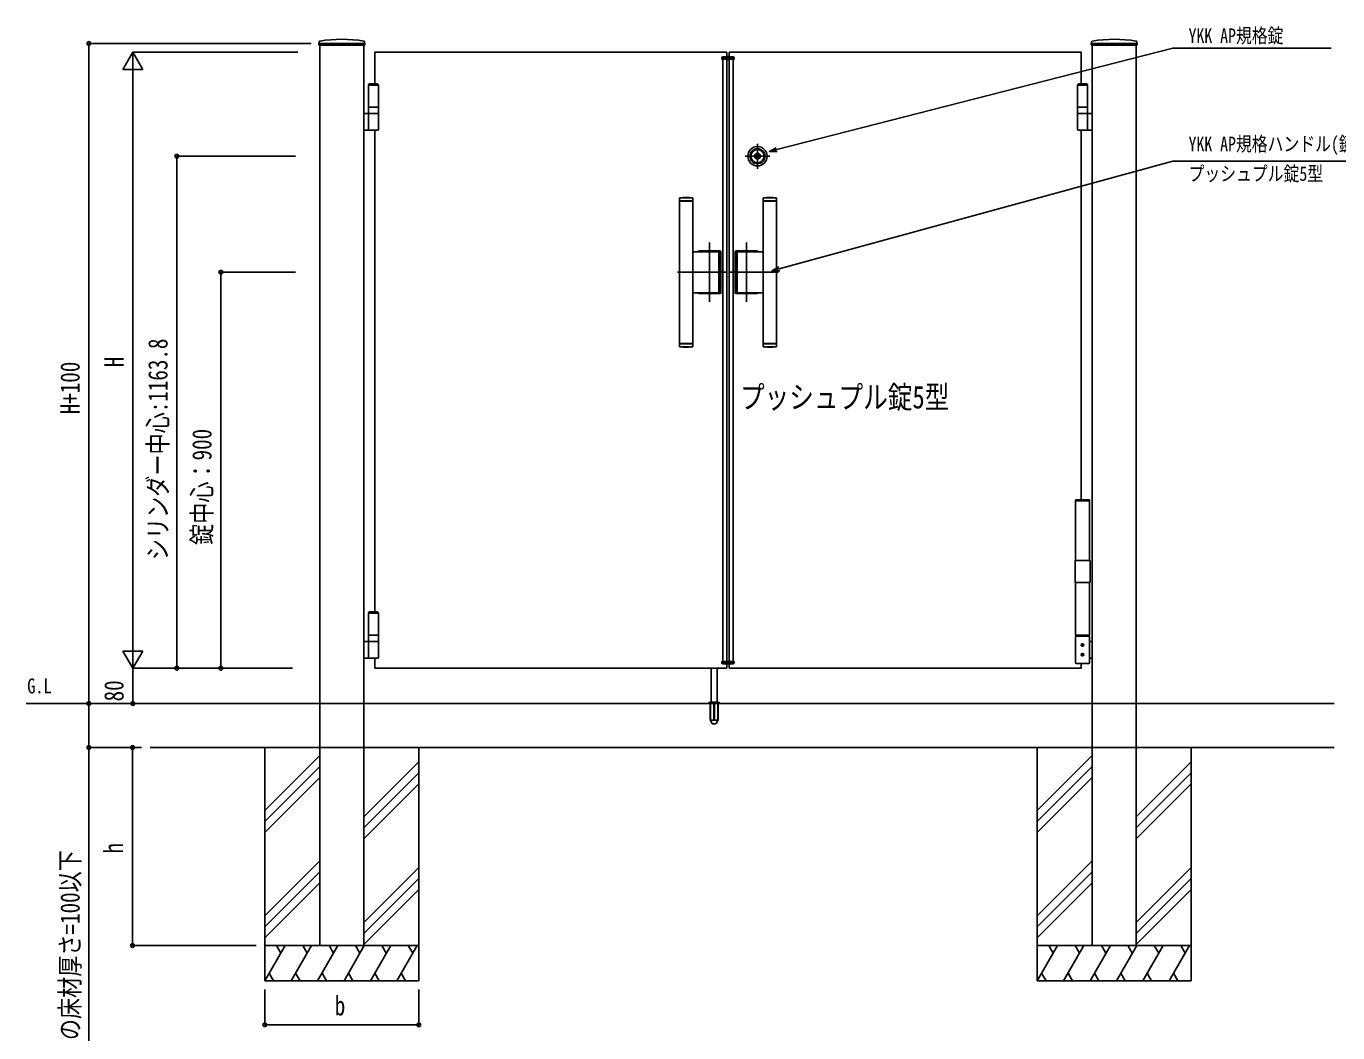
# Model space of a CAD drawing. Units: millimetres, scale not verified. Extents: x -4205 to 4205, y -2970 to 2970.
# Drawn here: x -1600 to 1381, y -976 to 1312 of the extents above; entities that cross this region are included whole.
import ezdxf
from ezdxf.enums import TextEntityAlignment as Align

# ---------------------------------------------------------------- set-up
doc = ezdxf.new("R2010")
doc.units = ezdxf.units.MM
doc.header["$LTSCALE"] = 10
for name, color, linetype in [('0-2_USER1', 3, 'Continuous'), ('0-3_YKK_12', 2, 'Continuous'), ('0-5_YKK_A1', 4, 'Continuous'), ('0-6_YKK_D', 6, 'Continuous')]:
    doc.layers.add(name, color=color, linetype=linetype)
doc.styles.add('ＭＳ ゴシック', font='')
doc.styles.get('ＭＳ ゴシック').set_extended_font_data('MS Gothic')

msp = doc.modelspace()

# ---------------------------------------------------------------- linework, layer by layer
at = {"layer": '0-3_YKK_12'}
for p, q in [((-4.98, 1234.33), (-4.98, 1244.33)), ((62.02, 1044.4), (62.02, 987.86)), ((90.29, 1016.13), (33.75, 1016.13)), ((-46.98, 684.94), (-46.98, 819.72)), ((37.02, 684.94), (37.02, 819.72)), ((-120.01, 752.33), (-7.98, 752.33)), ((110.05, 752.33), (-1.98, 752.33))]:
    msp.add_line(p, q, dxfattribs=at)
at = {"layer": '0-5_YKK_A1'}
for p, q in [((-934.73, 1276.02), (-935.08, 1269.36)), ((-934.58, 1268.83), (-831.38, 1268.83)), ((-932.98, 1272.33), (-932.98, 1268.83)), ((-932.98, -227.67), (-932.98, 1268.83)), ((-832.98, -227.67), (-832.98, 1268.83)), ((-831.23, 1276.02), (-830.88, 1269.36)), ((-7.98, 1241.83), (-7.98, 1252.33)), ((-1.98, 1241.83), (-1.98, 1252.33)), ((821.27, 1276.02), (820.92, 1269.36)), ((821.42, 1268.83), (924.62, 1268.83)), ((823.02, -227.67), (823.02, 1268.83)), ((923.02, 1272.33), (923.02, 1268.83)), ((923.02, -227.67), (923.02, 1268.83)), ((924.77, 1276.02), (925.12, 1269.36)), ((-18.88, 1236.83), (-18.67, 1240.88)), ((-18.88, 1236.83), (8.92, 1236.83)), ((7.71, 1241.83), (-17.67, 1241.83)), ((-16.98, 1238.83), (7.02, 1238.83)), ((-16.98, 1238.83), (-16.98, 1236.83)), ((-16.98, 1236.83), (-16.98, -132.17)), ((-7.98, 1236.83), (-7.98, -132.17)), ((-1.98, 1236.83), (-1.98, -132.17)), ((7.02, 1238.83), (7.02, 1236.83)), ((7.02, 1236.83), (7.02, -132.17)), ((8.92, 1236.83), (8.71, 1240.88)), ((-820.48, 1180.33), (-822.48, 1178.33)), ((-822.48, 1178.33), (-799.48, 1178.33)), ((-822.48, 1177.33), (-799.48, 1177.33)), ((-820.48, 1180.33), (-801.48, 1180.33)), ((-801.48, 1180.33), (-799.48, 1178.33)), ((791.52, 1180.33), (789.52, 1178.33)), ((812.52, 1178.33), (789.52, 1178.33)), ((812.52, 1177.33), (789.52, 1177.33)), ((810.52, 1180.33), (791.52, 1180.33)), ((810.52, 1180.33), (812.52, 1178.33)), ((-799.48, 1113.33), (-832.98, 1113.33)), ((-822.48, 1127.33), (-799.48, 1127.33)), ((-822.48, 1076.83), (-822.48, 1111.83)), ((-799.48, 1076.83), (-799.48, 1111.83)), ((812.52, 1127.33), (789.52, 1127.33)), ((789.52, 1113.33), (823.02, 1113.33)), ((789.52, 1076.83), (789.52, 1111.83)), ((812.52, 1076.83), (812.52, 1111.83)), ((-832.98, 1075.33), (-800.98, 1075.33)), ((-807.98, 1075.33), (-807.98, -19.67)), ((823.02, 1075.33), (791.02, 1075.33)), ((798.02, 1075.33), (798.02, 235.33)), ((57.86, 1015.19), (57.86, 1017.07)), ((58.16, 1017.37), (58.81, 1017.37)), ((58.16, 1014.89), (58.81, 1014.89)), ((58.92, 1017.41), (59.11, 1017.53)), ((58.92, 1014.85), (59.11, 1014.72)), ((59.11, 1017.53), (60.17, 1017.53)), ((59.11, 1014.72), (60.17, 1014.72)), ((60.17, 1017.53), (60.33, 1016.96)), ((60.17, 1014.72), (60.27, 1015.09)), ((60.42, 1015.09), (60.27, 1015.09)), ((60.52, 1016.81), (60.71, 1016.81)), ((60.98, 1016), (60.7, 1015.28)), ((60.98, 1017.16), (60.9, 1016.94)), ((60.98, 1017.16), (62.13, 1017.16)), ((61.12, 1016.09), (61.35, 1016.09)), ((61.5, 1015.97), (61.61, 1015.34)), ((63.06, 1015.09), (61.91, 1015.09)), ((62.54, 1016.29), (62.43, 1016.92)), ((62.92, 1016.17), (62.69, 1016.17)), ((63.06, 1016.26), (63.34, 1016.98)), ((63.06, 1015.09), (63.14, 1015.32)), ((63.52, 1015.45), (63.33, 1015.45)), ((63.62, 1017.16), (63.77, 1017.16)), ((63.86, 1014.72), (63.71, 1015.3)), ((63.86, 1017.53), (63.77, 1017.16)), ((64.93, 1017.53), (63.86, 1017.53)), ((64.93, 1014.72), (63.86, 1014.72)), ((65.12, 1017.41), (64.93, 1017.53)), ((65.12, 1014.85), (64.93, 1014.72)), ((65.88, 1017.37), (65.23, 1017.37)), ((65.88, 1014.89), (65.23, 1014.89)), ((66.18, 1015.19), (66.18, 1017.07)), ((-114.98, 921.33), (-114.48, 921.83)), ((-84.98, 921.33), (-114.98, 921.33)), ((-114.98, 914.83), (-114.98, 921.33)), ((-84.98, 914.83), (-114.98, 914.83)), ((-114.98, 590.83), (-114.98, 913.83)), ((-114.98, 913.83), (-84.98, 913.83)), ((-113.98, 913.83), (-113.98, 914.83)), ((-85.98, 913.83), (-85.98, 914.83)), ((-84.98, 914.83), (-84.98, 921.33)), ((-84.98, 918.61), (-84.98, 917.61)), ((-84.98, 590.83), (-84.98, 913.83)), ((75.02, 921.33), (105.02, 921.33)), ((75.02, 914.83), (75.02, 921.33)), ((75.02, 918.61), (75.02, 917.61)), ((75.02, 914.83), (105.02, 914.83)), ((75.02, 590.83), (75.02, 913.83)), ((105.02, 913.83), (75.02, 913.83)), ((76.02, 913.83), (76.02, 914.83)), ((104.02, 913.83), (104.02, 914.83)), ((105.02, 921.33), (104.52, 921.83)), ((105.02, 914.83), (105.02, 921.33)), ((105.02, 590.83), (105.02, 913.83)), ((-27.63, 798.83), (-84.98, 798.83)), ((-23.48, 800.83), (-70.48, 800.83)), ((-23.98, 800.33), (-69.98, 800.33)), ((-25.63, 707.83), (-25.63, 796.83)), ((-21.98, 706.33), (-21.98, 798.33)), ((-21.48, 705.83), (-21.48, 798.83)), ((11.52, 705.83), (11.52, 798.83)), ((12.02, 706.33), (12.02, 798.33)), ((13.52, 800.83), (60.52, 800.83)), ((14.02, 800.33), (60.02, 800.33)), ((15.67, 707.83), (15.67, 796.83)), ((17.67, 798.83), (75.02, 798.83)), ((-27.63, 705.83), (-84.98, 705.83)), ((-23.48, 703.83), (-70.48, 703.83)), ((-23.98, 704.33), (-69.98, 704.33)), ((13.52, 703.83), (60.52, 703.83)), ((14.02, 704.33), (60.02, 704.33)), ((17.67, 705.83), (75.02, 705.83)), ((-114.98, 590.83), (-84.98, 590.83)), ((-84.98, 589.83), (-114.98, 589.83)), ((-114.98, 589.83), (-114.98, 583.33)), ((-84.98, 583.33), (-114.98, 583.33)), ((-114.98, 583.33), (-114.48, 582.83)), ((-113.98, 590.83), (-113.98, 589.83)), ((-85.98, 590.83), (-85.98, 589.83)), ((-84.98, 589.83), (-84.98, 583.33)), ((-84.98, 586.05), (-84.98, 587.05)), ((105.02, 590.83), (75.02, 590.83)), ((75.02, 589.83), (105.02, 589.83)), ((75.02, 589.83), (75.02, 583.33)), ((75.02, 586.05), (75.02, 587.05)), ((75.02, 583.33), (105.02, 583.33)), ((76.02, 590.83), (76.02, 589.83)), ((104.02, 590.83), (104.02, 589.83)), ((105.02, 583.33), (104.52, 582.83)), ((105.02, 589.83), (105.02, 583.33)), ((785.02, 233.33), (817.02, 233.33)), ((785.02, 97.33), (785.02, 233.33)), ((785.27, 233.33), (785.27, 234.33)), ((786.27, 235.33), (815.77, 235.33)), ((816.77, 233.33), (816.77, 234.33)), ((817.02, 97.33), (817.02, 233.33)), ((818.02, 97.33), (784.02, 97.33)), ((784.02, 97.33), (784.02, 47.33)), ((818.02, 97.33), (818.02, 47.33)), ((818.02, 47.33), (784.02, 47.33)), ((817.02, -72.67), (817.02, 47.33)), ((-820.48, -19.67), (-822.48, -21.67)), ((-822.48, -21.67), (-799.48, -21.67)), ((-822.48, -22.67), (-799.48, -22.67)), ((-820.48, -19.67), (-801.48, -19.67)), ((-801.48, -19.67), (-799.48, -21.67)), ((-799.48, -86.67), (-832.98, -86.67)), ((-822.48, -72.67), (-799.48, -72.67)), ((-822.48, -123.17), (-822.48, -88.17)), ((-799.48, -123.17), (-799.48, -88.17)), ((785.02, -76.17), (785.02, -135.17)), ((786.02, -72.67), (786.02, -74.67)), ((816.02, -74.67), (786.02, -74.67)), ((815.52, -74.67), (786.52, -74.67)), ((816.02, -72.67), (816.02, -74.67)), ((817.02, -76.17), (817.02, -135.17)), ((817.17, -86.67), (823.02, -86.67)), ((801.02, -96.4), (799.52, -95.54)), ((801.02, -118.4), (799.52, -117.54)), ((802.52, -93.8), (801.02, -92.94)), ((801.02, -96.4), (802.52, -95.54)), ((802.52, -115.8), (801.02, -114.94)), ((801.02, -118.4), (802.52, -117.54)), ((802.52, -95.54), (802.52, -93.8)), ((802.52, -117.54), (802.52, -115.8)), ((-832.98, -124.67), (-800.98, -124.67)), ((-807.98, -124.67), (-807.98, -147.67)), ((-7.98, -147.67), (-807.98, -147.67)), ((-42.98, -224.67), (-42.98, -147.17)), ((-29.98, -224.67), (-29.98, -147.17)), ((-18.88, -132.17), (8.92, -132.17)), ((-18.88, -132.17), (-18.67, -136.22)), ((7.71, -137.17), (-17.67, -137.17)), ((-16.98, -134.17), (-16.98, -132.17)), ((-16.98, -134.17), (7.02, -134.17)), ((-7.98, -137.17), (-7.98, -147.67)), ((-1.98, -137.17), (-1.98, -147.67)), ((-1.98, -147.67), (798.02, -147.67)), ((7.02, -134.17), (7.02, -132.17)), ((8.92, -132.17), (8.71, -136.22)), ((786.52, -136.67), (815.52, -136.67)), ((798.02, -136.67), (798.02, -147.67)), ((823.02, -124.67), (817.17, -124.67)), ((1373.02, -227.67), (-1600.45, -227.67)), ((-932.98, -227.67), (-932.98, -777.67)), ((-832.98, -227.67), (-832.98, -777.67)), ((-49.48, -226.83), (-49.48, -227.67)), ((-49.48, -227.67), (-23.48, -227.67)), ((-49.19, -226.13), (-23.77, -226.13)), ((-45.48, -224.67), (-48.82, -225.89)), ((-45.73, -227.67), (-45.73, -264.7)), ((-45.48, -224.67), (-27.48, -224.67)), ((-45.17, -227.67), (-45.17, -265.67)), ((-37.48, -227.67), (-37.48, -265.67)), ((-35.48, -227.67), (-35.48, -265.67)), ((-27.79, -227.67), (-27.79, -265.67)), ((-27.48, -224.67), (-24.14, -225.89)), ((-27.23, -227.67), (-27.23, -264.7)), ((-23.48, -226.83), (-23.48, -227.67)), ((823.02, -227.67), (823.02, -777.67)), ((923.02, -227.67), (923.02, -777.67)), ((-45.73, -264.7), (-40.84, -273.17)), ((-45.17, -265.67), (-37.48, -265.67)), ((-37.48, -264.7), (-35.48, -264.7)), ((-35.48, -265.67), (-27.79, -265.67)), ((-27.23, -264.7), (-32.12, -273.17)), ((-39.97, -273.67), (-32.99, -273.67)), ((1373.02, -327.67), (-1318.71, -327.67)), ((-1057.98, -327.67), (-1057.98, -857.67)), ((-707.98, -327.67), (-707.98, -857.67)), ((698.02, -327.67), (698.02, -857.67)), ((1048.02, -327.67), (1048.02, -857.67)), ((-932.98, -345.46), (-1057.98, -470.46)), ((823.02, -345.46), (698.02, -470.46)), ((-932.98, -370.46), (-1057.98, -495.46)), ((-707.98, -360.46), (-832.98, -485.46)), ((-707.98, -385.46), (-832.98, -510.46)), ((823.02, -370.46), (698.02, -495.46)), ((1048.02, -360.46), (923.02, -485.46)), ((1048.02, -385.46), (923.02, -510.46)), ((-932.98, -395.46), (-1057.98, -520.46)), ((-707.98, -410.46), (-832.98, -535.46)), ((823.02, -395.46), (698.02, -520.46)), ((1048.02, -410.46), (923.02, -535.46)), ((-932.98, -585.46), (-1057.98, -710.46)), ((823.02, -585.46), (698.02, -710.46)), ((-932.98, -610.46), (-1057.98, -735.46)), ((-707.98, -600.46), (-832.98, -725.46)), ((-707.98, -625.46), (-832.98, -750.46)), ((823.02, -610.46), (698.02, -735.46)), ((1048.02, -600.46), (923.02, -725.46)), ((1048.02, -625.46), (923.02, -750.46)), ((-932.98, -635.46), (-1057.98, -760.46)), ((-707.98, -650.46), (-832.98, -775.46)), ((823.02, -635.46), (698.02, -760.46)), ((1048.02, -650.46), (923.02, -775.46)), ((-1057.98, -777.67), (-707.98, -777.67)), ((-1011.79, -777.67), (-1057.98, -857.67)), ((-1031.79, -777.67), (-1021.79, -794.99)), ((-951.79, -777.67), (-997.98, -857.67)), ((-971.79, -777.67), (-961.79, -794.99)), ((-891.79, -777.67), (-937.98, -857.67)), ((-932.98, -777.67), (-832.98, -777.67)), ((-911.79, -777.67), (-901.79, -794.99)), ((-831.79, -777.67), (-877.98, -857.67)), ((-851.79, -777.67), (-841.79, -794.99)), ((-771.79, -777.67), (-817.98, -857.67)), ((-791.79, -777.67), (-781.79, -794.99)), ((-711.79, -777.67), (-757.98, -857.67)), ((-731.79, -777.67), (-721.79, -794.99)), ((698.02, -777.67), (1048.02, -777.67)), ((744.21, -777.67), (698.02, -857.67)), ((724.21, -777.67), (734.21, -794.99)), ((804.21, -777.67), (758.02, -857.67)), ((784.21, -777.67), (794.21, -794.99)), ((864.21, -777.67), (818.02, -857.67)), ((823.02, -777.67), (923.02, -777.67)), ((844.21, -777.67), (854.21, -794.99)), ((924.21, -777.67), (878.02, -857.67)), ((904.21, -777.67), (914.21, -794.99)), ((984.21, -777.67), (938.02, -857.67)), ((964.21, -777.67), (974.21, -794.99)), ((1044.21, -777.67), (998.02, -857.67)), ((1024.21, -777.67), (1034.21, -794.99)), ((-1057.98, -857.67), (-707.98, -857.67)), ((-1047.98, -840.35), (-1037.98, -857.67)), ((-987.98, -840.35), (-977.98, -857.67)), ((-927.98, -840.35), (-917.98, -857.67)), ((-867.98, -840.35), (-857.98, -857.67)), ((-807.98, -840.35), (-797.98, -857.67)), ((-747.98, -840.35), (-737.98, -857.67)), ((698.02, -857.67), (1048.02, -857.67)), ((708.02, -840.35), (718.02, -857.67)), ((768.02, -840.35), (778.02, -857.67)), ((828.02, -840.35), (838.02, -857.67)), ((888.02, -840.35), (898.02, -857.67)), ((948.02, -840.35), (958.02, -857.67)), ((1008.02, -840.35), (1018.02, -857.67))]:
    msp.add_line(p, q, dxfattribs=at)
for points in [[(-932.98, 1272.33), (-832.98, 1272.33), (-832.98, 1268.83)], [(-7.98, 1252.33), (-807.98, 1252.33), (-807.98, 1180.33)], [(-1.98, 1252.33), (798.02, 1252.33), (798.02, 1180.33)], [(923.02, 1272.33), (823.02, 1272.33), (823.02, 1268.83)], [(-822.48, 1113.33), (-822.48, 1127.33), (-822.48, 1178.33)], [(-799.48, 1113.33), (-799.48, 1127.33), (-799.48, 1178.33)], [(789.52, 1113.33), (789.52, 1127.33), (789.52, 1178.33)], [(812.52, 1113.33), (812.52, 1127.33), (812.52, 1178.33)], [(-114.48, 921.83), (-85.48, 921.83), (-84.98, 921.33)], [(104.52, 921.83), (75.52, 921.83), (75.02, 921.33)], [(-114.48, 582.83), (-85.48, 582.83), (-84.98, 583.33)], [(104.52, 582.83), (75.52, 582.83), (75.02, 583.33)], [(817.02, -72.67), (785.02, -72.67), (785.02, 47.33)], [(-822.48, -86.67), (-822.48, -72.67), (-822.48, -21.67)], [(-799.48, -86.67), (-799.48, -72.67), (-799.48, -21.67)], [(799.52, -95.54), (799.52, -93.8), (801.02, -92.94)], [(799.52, -117.54), (799.52, -115.8), (801.02, -114.94)]]:
    msp.add_lwpolyline(points, dxfattribs=at)
for centre, radius in [((62.02, 1016.13), 22), ((62.02, 1016.13), 17), ((62.02, 1016.13), 15), ((62.02, 1016.13), 6.35), ((62.02, 1016.13), 5.6), ((62.02, 1016.13), 4.3), ((801.02, -94.67), 3), ((801.02, -116.67), 3), ((801.02, -94.67), 2.46), ((801.02, -116.67), 2.46)]:
    msp.add_circle(centre, radius, dxfattribs=at)
for centre, radius, start, end in [((-934.58, 1269.33), 0.5, 177, 270), ((-932.73, 1275.91), 2, 99.00123, 177), ((-882.98, 961.83), 320, 80.99877, 99.00123), ((-833.23, 1275.91), 2, 3, 80.99877), ((-831.38, 1269.33), 0.5, 270, 3), ((821.42, 1269.33), 0.5, 177, 270), ((823.27, 1275.91), 2, 99.00123, 177), ((873.02, 961.83), 320, 80.99877, 99.00123), ((922.77, 1275.91), 2, 3, 80.99877), ((924.62, 1269.33), 0.5, 270, 3), ((-17.67, 1240.83), 1, 90, 177), ((7.71, 1240.83), 1, 3, 90), ((-820.98, 1111.83), 1.5, 90, 180), ((-800.98, 1111.83), 1.5, 360, 90), ((791.02, 1111.83), 1.5, 90, 180), ((811.02, 1111.83), 1.5, 0, 90), ((-820.98, 1076.83), 1.5, 180, 270), ((-800.98, 1076.83), 1.5, 270, 360), ((791.02, 1076.83), 1.5, 180, 270), ((811.02, 1076.83), 1.5, 270, 0), ((58.16, 1017.07), 0.3, 90, 180), ((58.16, 1015.19), 0.3, 180, 270), ((58.81, 1017.57), 0.2, 270, 305), ((58.81, 1014.69), 0.2, 55, 90), ((60.52, 1017.01), 0.2, 195, 270), ((60.42, 1015.39), 0.3, 270, 338), ((60.71, 1017.01), 0.2, 270, 340), ((61.12, 1015.94), 0.15, 90, 158), ((61.35, 1015.94), 0.15, 10, 90), ((61.91, 1015.39), 0.3, 190, 270), ((62.13, 1016.86), 0.3, 10, 90), ((62.69, 1016.32), 0.15, 190, 270), ((62.92, 1016.32), 0.15, 270, 338), ((63.33, 1015.25), 0.2, 90, 160), ((63.62, 1016.86), 0.3, 90, 158), ((63.52, 1015.25), 0.2, 15, 90), ((65.23, 1017.57), 0.2, 235, 270), ((65.23, 1014.69), 0.2, 90, 125), ((65.88, 1017.07), 0.3, 0, 90), ((65.88, 1015.19), 0.3, 270, 0), ((-99.98, 739.83), 182.5, 85.75781, 94.24219), ((90.02, 739.83), 182.5, 85.75781, 94.24219), ((-70.48, 798.83), 2, 90, 180), ((-69.98, 798.33), 2, 90, 165.52249), ((-27.63, 796.83), 2, 0, 90), ((-23.98, 798.33), 2, 0, 90), ((-23.48, 798.83), 2, 0, 90), ((13.52, 798.83), 2, 90, 180), ((14.02, 798.33), 2, 90, 180), ((17.67, 796.83), 2, 90, 180), ((60.02, 798.33), 2, 14.47751, 90), ((60.52, 798.83), 2, 0, 90), ((-70.48, 705.83), 2, 180, 181.52315), ((-70.48, 705.83), 2, 180, 270), ((-69.98, 706.33), 2, 194.47751, 270), ((-27.63, 707.83), 2, 270, 0), ((-23.98, 706.33), 2, 270, 0), ((-23.48, 705.83), 2, 270, 0), ((13.52, 705.83), 2, 180, 270), ((14.02, 706.33), 2, 180, 270), ((17.67, 707.83), 2, 180, 270), ((60.02, 706.33), 2, 270, 345.52249), ((60.52, 705.83), 2, 270, 0), ((60.52, 705.83), 2, 358.47685, 0), ((-99.98, 764.83), 182.5, 265.75781, 274.24219), ((90.02, 764.83), 182.5, 265.75781, 274.24219), ((786.27, 234.33), 1, 90, 180), ((815.77, 234.33), 1, 0, 90), ((-820.98, -88.17), 1.5, 90, 180), ((-800.98, -88.17), 1.5, 360, 90), ((786.52, -76.17), 1.5, 90, 180), ((815.52, -76.17), 1.5, 0, 90), ((-820.98, -123.17), 1.5, 180, 270), ((-800.98, -123.17), 1.5, 270, 360), ((-17.67, -136.17), 1, 183, 270), ((7.71, -136.17), 1, 270, 357), ((786.52, -135.17), 1.5, 180, 270), ((815.52, -135.17), 1.5, 270, 0), ((-48.48, -226.83), 1, 110, 180), ((-24.48, -226.83), 1, 0, 70), ((-39.97, -272.67), 1, 210, 270), ((-32.99, -272.67), 1, 270, 330)]:
    msp.add_arc(centre, radius, start, end, dxfattribs=at)
at = {"layer": '0-6_YKK_D'}
for p, q in [((-952.98, 1272.33), (-1458.83, 1272.33)), ((-1457.83, 1272.33), (-1457.83, -227.67)), ((-1358, 1252.33), (-1380.5, 1213.36)), ((-982.98, 1252.33), (-1359, 1252.33)), ((-1358, 1252.33), (-1335.5, 1213.36)), ((-1358, 1252.33), (-1358, 1174.39)), ((-1380.5, 1213.36), (-1335.5, 1213.36)), ((-1358, 1207.33), (-1358, -102.67)), ((-988.06, 1016.13), (-1259, 1016.13)), ((-1258, 1016.13), (-1258, -147.67)), ((-988.06, 752.33), (-1159, 752.33)), ((-1158, 752.33), (-1158, -147.67)), ((-1358, -147.67), (-1358, -69.73)), ((-1358, -147.67), (-1380.5, -108.7)), ((-1335.5, -108.7), (-1380.5, -108.7)), ((-1358, -147.67), (-1335.5, -108.7)), ((-995.47, -147.67), (-1359, -147.67)), ((-995.47, -147.67), (-1359, -147.67)), ((-1358, -147.67), (-1358, -227.67)), ((-995.47, -147.67), (-1259, -147.67)), ((-995.47, -147.67), (-1159, -147.67)), ((-1082.62, -227.67), (-1458.83, -227.67)), ((-1402.16, -227.67), (-1458.83, -227.67)), ((-1252.98, -227.67), (-1359, -227.67)), ((-1338.71, -327.67), (-1458.83, -327.67)), ((-1359, -777.66), (-1359, -327.67)), ((-1077.97, -777.66), (-1360, -777.66)), ((-1058, -877.67), (-1058, -958.67)), ((-708, -877.67), (-708, -958.67)), ((-1058, -957.67), (-708, -957.67))]:
    msp.add_line(p, q, dxfattribs=at)
for points in [[(89.28, 1026.96), (105.75, 1031.18), (1006.02, 1261.88), (1366.31, 1261.88)], [(106.88, 1026.77), (89.28, 1026.96), (104.62, 1035.6)], [(95.02, 755.57), (111.42, 760.06), (1006.02, 1004.77), (1654.75, 1004.77)], [(112.62, 755.66), (95.02, 755.57), (110.22, 764.45)], [(-1457.83, -227.67), (-1457.83, -327.67), (-1457.83, -1480.67)]]:
    msp.add_lwpolyline(points, dxfattribs=at)
for centre in [(-1457.83, 1272.33), (-1258, 1016.13), (-1158, 752.33), (-1258, -147.67), (-1158, -147.67), (-1457.83, -227.67), (-1457.83, -227.67), (-1358, -227.67), (-1457.83, -327.67), (-1359, -327.67), (-1359, -777.66), (-1058, -957.67), (-708, -957.67)]:
    msp.add_circle(centre, 4.25, dxfattribs=at)

# ---------------------------------------------------------------- texts
at = {"layer": '0-2_USER1', "style": 'ＭＳ ゴシック', "width": 0.8}
for s, height, p in [('プッシュプル錠5型', 51.32, (22.25, 427.62)), ('G.L', 33.99, (-1598.18, -214.84))]:
    msp.add_text(s, height=height, dxfattribs=at).set_placement(p, align=Align.BOTTOM_LEFT)
at = {"layer": '0-6_YKK_D', "style": 'ＭＳ ゴシック', "width": 0.8}
for s, height, p in [('YKK AP規格錠', 32.99, (1042.02, 1263.83)), ('YKK AP規格ハンドル(鍵なし)', 32.99, (1042.02, 1017.72)), ('プッシュプル錠5型', 32.99, (1042.02, 950.22)), ('b', 43.99, (-899, -949.67))]:
    msp.add_text(s, height=height, dxfattribs=at).set_placement(p, align=Align.BOTTOM_LEFT)
for s, p in [('シリンダー中心:1163.8', (-1266, 98.23)), ('H+100', (-1465.83, 429.53)), ('H', (-1366, 536.33)), ('錠中心：900', (-1166, 132.73)), ('80', (-1366, -222.87)), ('インターロッキング等の床材厚さ=100以下', (-1465.83, -1472.67)), ('h', (-1367, -568.67))]:
    msp.add_text(s, height=43.99, rotation=90, dxfattribs=at).set_placement(p, align=Align.BOTTOM_LEFT)

doc.saveas('drawing.dxf')
